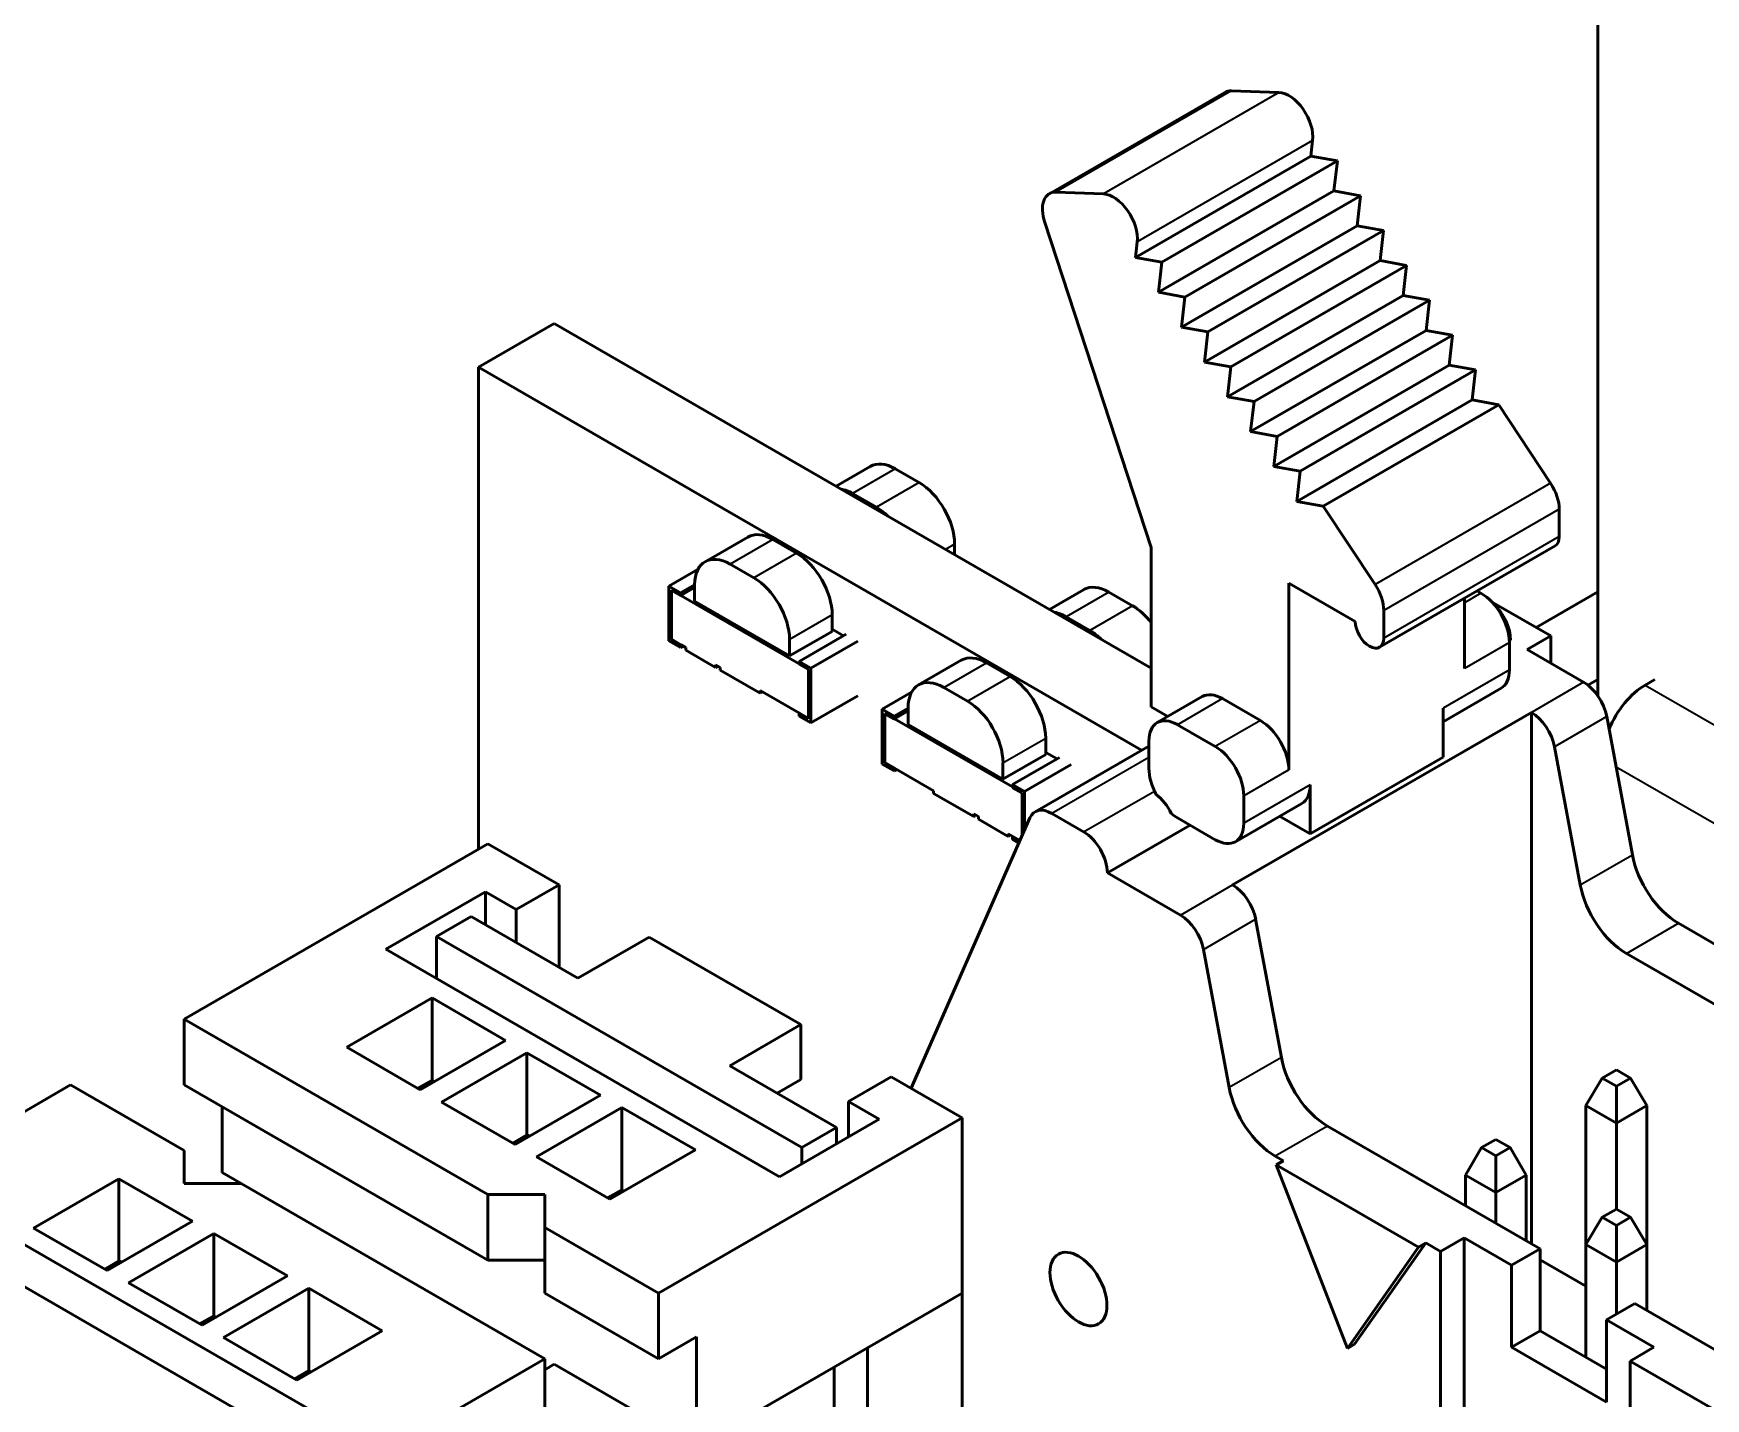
# Model space of a CAD drawing. Header units: millimetres. Extents: x 3100 to 5091, y 868 to 1900.
# Drawn here: x 4024.35 to 4049.28, y 1697.17 to 1717.52 of the extents above; entities that cross this region are included whole.
import ezdxf

# ---------------------------------------------------------------- set-up
doc = ezdxf.new("R2010")
doc.units = ezdxf.units.MM
doc.header["$LTSCALE"] = 1.8
doc.layers.add('외형선(ISO)', color=7, linetype='Continuous', lineweight=50)
doc.layers.add('좁은 외형선(ISO)', color=7, linetype='Continuous', lineweight=35)

msp = doc.modelspace()

# ---------------------------------------------------------------- linework, layer by layer
at = {"layer": '외형선(ISO)'}
for p, q in [((4047.674, 1722.177), (4047.674, 1707.643)), ((4042.114, 1716.639), (4039.498, 1715.129)), ((4042.921, 1716.635), (4042.212, 1716.663)), ((4043.396, 1715.689), (4043.422, 1715.92)), ((4043.396, 1715.689), (4040.78, 1714.178)), ((4041.174, 1714.108), (4043.791, 1715.618)), ((4043.791, 1715.618), (4043.396, 1715.689)), ((4043.74, 1715.17), (4043.791, 1715.618)), ((4039.596, 1715.152), (4040.304, 1715.125)), ((4043.74, 1715.17), (4041.124, 1713.659)), ((4041.518, 1713.588), (4044.134, 1715.099)), ((4044.134, 1715.099), (4043.74, 1715.17)), ((4044.084, 1714.65), (4044.134, 1715.099)), ((4039.43, 1714.701), (4041.017, 1709.854)), ((4044.084, 1714.65), (4041.468, 1713.14)), ((4041.862, 1713.069), (4044.478, 1714.58)), ((4044.478, 1714.58), (4044.084, 1714.65)), ((4044.427, 1714.131), (4044.478, 1714.58)), ((4040.806, 1714.41), (4040.78, 1714.178)), ((4040.78, 1714.178), (4041.174, 1714.108)), ((4041.174, 1714.108), (4041.124, 1713.659)), ((4044.427, 1714.131), (4041.811, 1712.62)), ((4042.205, 1712.55), (4044.822, 1714.06)), ((4044.822, 1714.06), (4044.427, 1714.131)), ((4044.771, 1713.612), (4044.822, 1714.06)), ((4041.124, 1713.659), (4041.518, 1713.588)), ((4041.518, 1713.588), (4041.468, 1713.14)), ((4044.771, 1713.612), (4042.155, 1712.101)), ((4045.165, 1713.541), (4044.771, 1713.612)), ((4042.549, 1712.031), (4045.165, 1713.541)), ((4045.115, 1713.092), (4045.165, 1713.541)), ((4032.118, 1713.195), (4030.987, 1712.542)), ((4032.118, 1713.195), (4041.017, 1708.057)), ((4041.468, 1713.14), (4041.862, 1713.069)), ((4041.862, 1713.069), (4041.811, 1712.62)), ((4045.115, 1713.092), (4042.498, 1711.582)), ((4045.509, 1713.022), (4045.115, 1713.092)), ((4042.893, 1711.511), (4045.509, 1713.022)), ((4045.458, 1712.573), (4045.509, 1713.022)), ((4041.811, 1712.62), (4042.205, 1712.55)), ((4045.458, 1712.573), (4042.842, 1711.063)), ((4045.852, 1712.503), (4045.458, 1712.573)), ((4040.873, 1706.834), (4030.987, 1712.542)), ((4030.987, 1712.542), (4030.987, 1705.357)), ((4042.205, 1712.55), (4042.155, 1712.101)), ((4043.236, 1710.992), (4045.852, 1712.503)), ((4045.802, 1712.054), (4045.852, 1712.503)), ((4042.155, 1712.101), (4042.549, 1712.031)), ((4042.549, 1712.031), (4042.498, 1711.582)), ((4045.802, 1712.054), (4043.186, 1710.543)), ((4043.58, 1710.473), (4046.196, 1711.983)), ((4046.196, 1711.983), (4045.802, 1712.054)), ((4046.97, 1710.814), (4046.196, 1711.983)), ((4042.498, 1711.582), (4042.893, 1711.511)), ((4042.893, 1711.511), (4042.842, 1711.063)), ((4036.827, 1711.065), (4036.318, 1710.77)), ((4037.556, 1710.823), (4037.202, 1711.027)), ((4042.842, 1711.063), (4043.236, 1710.992)), ((4043.236, 1710.992), (4043.186, 1710.543)), ((4036.919, 1710.456), (4036.566, 1710.66)), ((4043.186, 1710.543), (4043.58, 1710.473)), ((4043.58, 1710.473), (4044.354, 1709.303)), ((4047.098, 1710.017), (4047.098, 1710.425)), ((4035.003, 1710.011), (4034.366, 1709.644)), ((4035.731, 1709.77), (4035.378, 1709.974)), ((4038.086, 1709.75), (4038.086, 1709.905)), ((4041.017, 1707.481), (4041.017, 1709.854)), ((4047.036, 1709.88), (4044.42, 1708.369)), ((4035.095, 1709.403), (4034.741, 1709.607)), ((4034.263, 1709.534), (4033.824, 1709.281)), ((4044.058, 1708.751), (4043.068, 1709.323)), ((4043.068, 1709.323), (4043.068, 1706.542)), ((4033.824, 1709.281), (4033.824, 1708.465)), ((4034.001, 1709.179), (4033.824, 1709.281)), ((4033.859, 1709.22), (4034.001, 1709.138)), ((4033.859, 1708.485), (4033.859, 1709.22)), ((4033.865, 1709.217), (4033.865, 1708.488)), ((4034.001, 1709.179), (4034.211, 1709.3)), ((4034.001, 1709.138), (4034.001, 1709.179)), ((4034.001, 1709.138), (4034.006, 1709.141)), ((4034.006, 1709.141), (4034.211, 1709.26)), ((4035.768, 1708.124), (4034.006, 1709.141)), ((4034.211, 1709.3), (4034.211, 1709.056)), ((4040.009, 1709.227), (4039.5, 1708.933)), ((4040.738, 1708.986), (4040.384, 1709.19)), ((4045.684, 1708.052), (4045.684, 1709.099)), ((4045.873, 1709.208), (4045.931, 1709.175)), ((4047.674, 1709.194), (4046.755, 1708.664)), ((4034.211, 1709.056), (4035.625, 1708.239)), ((4036.262, 1708.606), (4036.262, 1708.851)), ((4040.101, 1708.619), (4039.748, 1708.823)), ((4044.482, 1708.915), (4044.482, 1708.506)), ((4046.09, 1709.047), (4046.974, 1708.537)), ((4036.262, 1708.606), (4035.625, 1708.239)), ((4036.431, 1708.541), (4036.262, 1708.639)), ((4033.824, 1708.465), (4034.001, 1708.363)), ((4033.865, 1708.488), (4033.859, 1708.485)), ((4034.001, 1708.403), (4033.859, 1708.485)), ((4033.865, 1708.488), (4034.006, 1708.406)), ((4034.006, 1708.406), (4034.001, 1708.403)), ((4034.001, 1708.363), (4034.001, 1708.403)), ((4034.041, 1708.386), (4034.001, 1708.363)), ((4034.077, 1708.366), (4034.006, 1708.406)), ((4034.077, 1708.325), (4034.077, 1708.366)), ((4034.077, 1708.325), (4034.52, 1708.069)), ((4035.625, 1708.239), (4035.625, 1708.484)), ((4036.467, 1708.562), (4035.768, 1708.158)), ((4035.945, 1708.056), (4036.643, 1708.459)), ((4046.355, 1708.465), (4046.373, 1708.476)), ((4046.356, 1708.032), (4046.356, 1708.44)), ((4046.974, 1708.537), (4046.621, 1708.333)), ((4047.462, 1707.847), (4046.621, 1708.333)), ((4046.974, 1708.537), (4046.974, 1708.129)), ((4034.591, 1708.068), (4034.52, 1708.109)), ((4034.52, 1708.109), (4034.52, 1708.069)), ((4035.768, 1708.158), (4035.768, 1708.118)), ((4035.945, 1708.056), (4035.768, 1708.158)), ((4035.768, 1708.118), (4035.91, 1708.036)), ((4037.548, 1707.807), (4038.185, 1708.174)), ((4038.56, 1708.137), (4038.913, 1707.933)), ((4034.591, 1708.028), (4034.591, 1708.068)), ((4034.591, 1708.028), (4035.188, 1707.683)), ((4035.91, 1708.036), (4035.91, 1707.301)), ((4035.945, 1707.24), (4035.945, 1708.056)), ((4047.674, 1707.888), (4047.527, 1707.803)), ((4048.381, 1707.806), (4048.523, 1707.888)), ((4035.774, 1707.386), (4035.188, 1707.724)), ((4035.188, 1707.724), (4035.188, 1707.683)), ((4036.643, 1707.643), (4035.945, 1707.24)), ((4037.445, 1707.697), (4037.006, 1707.444)), ((4037.923, 1707.77), (4038.277, 1707.565)), ((4041.778, 1707.633), (4041.106, 1707.245)), ((4042.643, 1707.277), (4042.078, 1707.603)), ((4046.231, 1707.757), (4045.366, 1707.257)), ((4035.768, 1707.383), (4035.774, 1707.386)), ((4035.768, 1707.383), (4035.768, 1707.342)), ((4035.91, 1707.301), (4035.768, 1707.383)), ((4035.768, 1707.342), (4035.945, 1707.24)), ((4035.774, 1707.386), (4035.91, 1707.307)), ((4037.006, 1706.627), (4037.006, 1707.444)), ((4037.006, 1707.444), (4037.183, 1707.342)), ((4037.183, 1707.301), (4037.042, 1707.383)), ((4037.042, 1707.383), (4037.042, 1706.648)), ((4037.047, 1706.651), (4037.047, 1707.379)), ((4037.183, 1707.342), (4037.393, 1707.463)), ((4037.183, 1707.301), (4037.183, 1707.342)), ((4037.188, 1707.304), (4037.393, 1707.423)), ((4037.393, 1707.218), (4037.393, 1707.463)), ((4041.265, 1707.337), (4041.017, 1707.481)), ((4042.23, 1704.826), (4046.684, 1707.398)), ((4045.366, 1706.731), (4045.366, 1707.46)), ((4046.684, 1707.398), (4046.684, 1699.478)), ((4047.806, 1707.336), (4048.189, 1705.277)), ((4037.183, 1707.301), (4037.188, 1707.304)), ((4037.188, 1707.304), (4038.95, 1706.287)), ((4038.807, 1706.402), (4037.393, 1707.218)), ((4041.972, 1706.889), (4041.406, 1707.215)), ((4039.285, 1705.917), (4040.982, 1706.896)), ((4039.444, 1707.014), (4039.444, 1706.769)), ((4040.982, 1706.97), (4040.982, 1706.562)), ((4047.028, 1706.887), (4047.411, 1704.828)), ((4037.183, 1706.525), (4037.006, 1706.627)), ((4037.047, 1706.651), (4037.042, 1706.648)), ((4037.042, 1706.648), (4037.183, 1706.566)), ((4037.188, 1706.569), (4037.047, 1706.651)), ((4038.807, 1706.402), (4039.444, 1706.769)), ((4038.807, 1706.647), (4038.807, 1706.402)), ((4039.649, 1706.724), (4038.95, 1706.321)), ((4039.127, 1706.219), (4039.825, 1706.622)), ((4039.444, 1706.802), (4039.613, 1706.704)), ((4045.366, 1706.731), (4043.386, 1705.587)), ((4037.188, 1706.569), (4037.183, 1706.566)), ((4037.183, 1706.525), (4037.183, 1706.566)), ((4037.223, 1706.549), (4037.183, 1706.525)), ((4037.773, 1706.231), (4037.188, 1706.569)), ((4037.773, 1706.19), (4037.773, 1706.231)), ((4037.773, 1706.19), (4038.37, 1705.846)), ((4038.95, 1706.321), (4038.95, 1706.28)), ((4038.95, 1706.321), (4039.127, 1706.219)), ((4039.092, 1706.199), (4038.95, 1706.28)), ((4039.092, 1705.563), (4039.092, 1706.199)), ((4039.127, 1706.219), (4039.127, 1705.643)), ((4042.396, 1706.154), (4042.396, 1705.746)), ((4043.386, 1705.587), (4043.386, 1706.317)), ((4038.441, 1705.846), (4038.37, 1705.887)), ((4038.37, 1705.887), (4038.37, 1705.846)), ((4038.441, 1705.805), (4038.441, 1705.846)), ((4040.009, 1705.618), (4039.535, 1705.892)), ((4043.262, 1706.042), (4042.272, 1705.471)), ((4043.386, 1705.587), (4042.93, 1705.851)), ((4039.207, 1705.826), (4037.439, 1701.795)), ((4038.885, 1705.549), (4038.441, 1705.805)), ((4038.956, 1705.549), (4038.885, 1705.59)), ((4038.885, 1705.59), (4038.885, 1705.549)), ((4040.363, 1705.006), (4041.596, 1705.718)), ((4041.972, 1705.501), (4041.406, 1705.827)), ((4026.603, 1702.826), (4031.128, 1705.438)), ((4031.128, 1705.438), (4032.189, 1704.826)), ((4038.92, 1705.569), (4038.885, 1705.549)), ((4038.95, 1705.546), (4038.956, 1705.549)), ((4038.95, 1705.546), (4038.95, 1705.505)), ((4038.95, 1705.546), (4039.057, 1705.484)), ((4039.043, 1705.451), (4038.95, 1705.505)), ((4039.059, 1705.489), (4038.956, 1705.549)), ((4041.452, 1704.377), (4040.363, 1705.006)), ((4029.608, 1703.867), (4031.093, 1704.724)), ((4031.552, 1704.459), (4031.093, 1704.724)), ((4031.093, 1704.724), (4031.093, 1704.234)), ((4032.189, 1704.826), (4031.552, 1704.459)), ((4032.189, 1703.601), (4032.189, 1704.826)), ((4030.364, 1704.059), (4030.881, 1704.357)), ((4032.472, 1703.438), (4030.881, 1704.357)), ((4031.552, 1704.459), (4031.552, 1703.969)), ((4042.573, 1704.315), (4042.956, 1702.256)), ((4048.876, 1704.255), (4066.696, 1693.967)), ((4035.477, 1700.478), (4029.608, 1703.867)), ((4030.364, 1704.059), (4035.809, 1700.915)), ((4030.364, 1703.43), (4030.364, 1704.059)), ((4033.532, 1704.05), (4032.472, 1703.438)), ((4033.532, 1704.05), (4035.795, 1702.744)), ((4041.796, 1703.866), (4042.179, 1701.807)), ((4048.099, 1703.805), (4082.515, 1683.935)), ((4029.024, 1702.407), (4030.297, 1703.142)), ((4030.297, 1703.142), (4031.393, 1702.509)), ((4030.297, 1701.917), (4030.297, 1703.142)), ((4031.128, 1700.213), (4026.603, 1702.826)), ((4026.603, 1701.846), (4026.603, 1702.826)), ((4035.795, 1702.744), (4034.734, 1702.132)), ((4035.795, 1701.928), (4035.795, 1702.744)), ((4030.12, 1701.774), (4029.024, 1702.407)), ((4031.393, 1702.509), (4030.12, 1701.774)), ((4030.439, 1701.591), (4031.711, 1702.326)), ((4031.711, 1702.326), (4032.807, 1701.693)), ((4031.711, 1701.101), (4031.711, 1702.326)), ((4034.734, 1702.132), (4036.325, 1701.213)), ((4024.906, 1701.846), (4020.38, 1699.233)), ((4024.906, 1701.846), (4026.603, 1700.866)), ((4031.128, 1699.233), (4026.603, 1701.846)), ((4030.085, 1701.795), (4030.297, 1701.917)), ((4030.297, 1701.917), (4030.333, 1701.897)), ((4035.441, 1701.723), (4035.795, 1701.928)), ((4037.138, 1701.968), (4036.502, 1701.601)), ((4038.199, 1701.356), (4037.138, 1701.968)), ((4047.738, 1701.948), (4047.497, 1701.54)), ((4047.95, 1702.07), (4047.738, 1701.948)), ((4047.738, 1701.948), (4047.95, 1701.825)), ((4047.95, 1702.07), (4048.162, 1701.948)), ((4047.95, 1701.825), (4048.162, 1701.948)), ((4048.402, 1701.54), (4048.162, 1701.948)), ((4032.807, 1701.693), (4031.535, 1700.958)), ((4036.502, 1701.601), (4036.962, 1701.336)), ((4036.502, 1701.601), (4036.502, 1701.07)), ((4047.95, 1701.825), (4047.95, 1701.278)), ((4027.168, 1700.539), (4027.168, 1701.519)), ((4031.535, 1700.958), (4030.439, 1701.591)), ((4031.853, 1700.774), (4033.126, 1701.509)), ((4033.126, 1701.509), (4034.222, 1700.876)), ((4033.126, 1700.284), (4033.126, 1701.509)), ((4033.674, 1698.743), (4038.199, 1701.356)), ((4038.199, 1701.356), (4038.199, 1698.743)), ((4047.497, 1701.54), (4047.95, 1701.278)), ((4047.497, 1701.54), (4047.497, 1699.466)), ((4048.402, 1701.54), (4047.95, 1701.278)), ((4048.402, 1701.54), (4048.402, 1699.466)), ((4031.499, 1700.978), (4031.711, 1701.101)), ((4031.711, 1701.101), (4031.747, 1701.08)), ((4035.477, 1700.478), (4036.962, 1701.336)), ((4035.809, 1700.915), (4036.325, 1701.213)), ((4036.325, 1701.213), (4036.325, 1700.968)), ((4046.812, 1699.405), (4043.644, 1701.233)), ((4047.95, 1699.996), (4047.95, 1701.278)), ((4026.603, 1700.376), (4026.603, 1700.866)), ((4034.222, 1700.876), (4032.949, 1700.141)), ((4035.809, 1700.67), (4035.809, 1700.915)), ((4045.942, 1700.911), (4045.701, 1700.503)), ((4045.942, 1700.911), (4046.154, 1701.033)), ((4045.942, 1700.911), (4046.154, 1700.788)), ((4046.154, 1701.033), (4046.366, 1700.911)), ((4046.366, 1700.911), (4046.154, 1700.788)), ((4046.366, 1700.911), (4046.606, 1700.503)), ((4032.949, 1700.141), (4031.853, 1700.774)), ((4042.866, 1700.784), (4042.986, 1700.715)), ((4042.986, 1700.715), (4042.88, 1700.654)), ((4042.88, 1700.654), (4045.001, 1699.429)), ((4042.88, 1700.654), (4043.941, 1697.919)), ((4046.154, 1700.241), (4046.154, 1700.788)), ((4024.357, 1699.713), (4025.63, 1700.448)), ((4025.63, 1700.448), (4026.726, 1699.815)), ((4025.63, 1699.223), (4025.63, 1700.448)), ((4027.451, 1700.376), (4026.603, 1700.376)), ((4027.168, 1700.539), (4027.451, 1700.376)), ((4027.451, 1700.376), (4031.977, 1697.763)), ((4045.701, 1700.046), (4045.701, 1700.503)), ((4046.154, 1700.241), (4045.701, 1700.503)), ((4046.606, 1700.503), (4046.154, 1700.241)), ((4046.606, 1699.523), (4046.606, 1700.503)), ((4023.102, 1700.111), (4028.971, 1696.722)), ((4031.128, 1700.213), (4031.977, 1700.213)), ((4031.128, 1700.213), (4031.128, 1699.233)), ((4031.977, 1700.213), (4031.977, 1699.723)), ((4032.913, 1700.162), (4033.126, 1700.284)), ((4033.126, 1700.284), (4033.161, 1700.264)), ((4046.154, 1699.784), (4046.154, 1700.241)), ((4047.738, 1699.874), (4047.497, 1699.466)), ((4047.738, 1699.874), (4047.95, 1699.996)), ((4047.738, 1699.874), (4047.95, 1699.751)), ((4048.162, 1699.874), (4047.95, 1699.996)), ((4047.95, 1699.751), (4048.162, 1699.874)), ((4048.162, 1699.874), (4048.402, 1699.466)), ((4028.215, 1696.53), (4022.77, 1699.674)), ((4025.454, 1699.08), (4024.357, 1699.713)), ((4026.726, 1699.815), (4025.454, 1699.08)), ((4025.772, 1698.896), (4027.045, 1699.631)), ((4027.045, 1699.631), (4028.141, 1698.998)), ((4027.045, 1698.406), (4027.045, 1699.631)), ((4033.674, 1698.743), (4031.977, 1699.723)), ((4031.977, 1698.743), (4031.977, 1699.723)), ((4047.95, 1699.751), (4047.95, 1699.204)), ((4045.001, 1699.429), (4043.941, 1697.919)), ((4044.047, 1697.98), (4045.108, 1699.49)), ((4045.001, 1699.429), (4045.108, 1699.49)), ((4045.108, 1699.49), (4045.327, 1699.364)), ((4045.68, 1699.568), (4045.327, 1699.364)), ((4045.327, 1692.015), (4045.327, 1699.364)), ((4046.387, 1699.16), (4045.68, 1699.568)), ((4045.68, 1699.568), (4045.68, 1693.444)), ((4046.812, 1699.405), (4046.387, 1699.16)), ((4046.812, 1699.405), (4046.812, 1698.18)), ((4047.497, 1697.784), (4047.497, 1699.466)), ((4047.95, 1699.204), (4047.497, 1699.466)), ((4048.402, 1699.466), (4047.95, 1699.204)), ((4048.402, 1698.486), (4048.402, 1699.466)), ((4025.418, 1699.1), (4025.63, 1699.223)), ((4025.63, 1699.223), (4025.666, 1699.202)), ((4031.128, 1699.233), (4031.977, 1699.233)), ((4046.387, 1699.16), (4046.387, 1697.935)), ((4046.812, 1699.241), (4047.497, 1698.845)), ((4047.95, 1698.429), (4047.95, 1699.204)), ((4026.868, 1698.263), (4025.772, 1698.896)), ((4028.141, 1698.998), (4026.868, 1698.263)), ((4027.186, 1698.08), (4028.459, 1698.815)), ((4028.459, 1698.815), (4029.555, 1698.182)), ((4028.459, 1697.59), (4028.459, 1698.815)), ((4033.674, 1697.763), (4031.977, 1698.743)), ((4033.674, 1697.763), (4033.674, 1698.743)), ((4038.199, 1698.743), (4034.239, 1696.457)), ((4036.785, 1697.927), (4038.199, 1698.743)), ((4038.199, 1698.743), (4038.199, 1693.624)), ((4026.832, 1698.284), (4027.045, 1698.406)), ((4027.045, 1698.406), (4027.08, 1698.386)), ((4047.802, 1698.343), (4048.226, 1698.588)), ((4060.084, 1691.742), (4048.226, 1698.588)), ((4029.555, 1698.182), (4028.282, 1697.447)), ((4046.387, 1697.935), (4046.812, 1698.18)), ((4046.812, 1698.18), (4047.802, 1697.608)), ((4048.509, 1697.935), (4047.802, 1698.343)), ((4047.802, 1697.118), (4047.802, 1698.343)), ((4028.282, 1697.447), (4027.186, 1698.08)), ((4034.239, 1698.09), (4033.674, 1697.763)), ((4034.239, 1696.457), (4034.239, 1698.09)), ((4036.785, 1695.396), (4036.785, 1697.927)), ((4043.941, 1697.919), (4044.047, 1697.98)), ((4046.387, 1697.935), (4047.802, 1697.118)), ((4048.509, 1697.935), (4048.155, 1697.731)), ((4031.977, 1697.763), (4027.451, 1695.151)), ((4031.977, 1696.784), (4031.977, 1697.763)), ((4032.118, 1697.682), (4031.977, 1697.6)), ((4032.118, 1697.682), (4032.967, 1697.192)), ((4036.29, 1695.681), (4036.29, 1697.641)), ((4048.155, 1697.731), (4059.306, 1691.293)), ((4048.155, 1697.731), (4048.155, 1690.382)), ((4028.247, 1697.467), (4028.459, 1697.59)), ((4028.459, 1697.59), (4028.494, 1697.569)), ((4034.239, 1696.457), (4032.648, 1697.376))]:
    msp.add_line(p, q, dxfattribs=at)
for centre, major_axis, start_param, end_param in [((4042.364, 1716.206), (-0.25, 0.433), 5.9418, 6.283185), ((4043.072, 1716.179), (-0.25, 0.433), 3.788628, 5.941358), ((4039.748, 1714.696), (-0.25, 0.433), 5.941485, 7.520205), ((4040.456, 1714.668), (-0.25, 0.433), 3.788628, 5.941357), ((4037.202, 1710.415), (-0.375, 0.65), 5.497787, 6.283185), ((4037.556, 1710.211), (-0.375, 0.65), 3.926991, 5.497787), ((4036.566, 1710.048), (-0.375, 0.65), 5.497787, 5.825855), ((4046.745, 1710.629), (0.25, -0.433), 0.785398, 1.665411), ((4036.919, 1709.843), (-0.375, 0.65), 5.169719, 5.497787), ((4035.378, 1709.362), (-0.375, 0.65), 5.497787, 6.283185), ((4046.886, 1710.139), (0.15, -0.26), 0, 0.785398), ((4034.741, 1708.994), (-0.375, 0.65), 5.497787, 7.068583), ((4035.731, 1709.158), (-0.375, 0.65), 3.926991, 5.497787), ((4035.095, 1708.79), (-0.375, 0.65), 3.926991, 5.497787), ((4040.384, 1708.578), (-0.375, 0.65), 5.497787, 6.283185), ((4044.128, 1709.119), (0.25, -0.433), 0.785398, 1.665412), ((4045.931, 1708.685), (0.3, -0.52), 0.785398, 2.356194), ((4039.748, 1708.21), (-0.375, 0.65), 5.497787, 5.825855), ((4040.738, 1708.374), (-0.375, 0.65), 4.942956, 5.497787), ((4046.02, 1708.68), (-0.25, 0.433), 3.926991, 5.192571), ((4040.101, 1708.006), (-0.375, 0.65), 5.169719, 5.497787), ((4044.27, 1708.629), (0.15, -0.26), 3.926991, 7.068583), ((4034.855, 1707.835), (-0.525, 0), 5.30614, 5.402404), ((4038.56, 1707.525), (-0.375, 0.65), 5.497787, 6.283185), ((4037.923, 1707.157), (-0.375, 0.65), 5.497787, 7.068583), ((4038.913, 1707.32), (0.375, -0.65), 0.785398, 2.356194), ((4045.931, 1708.277), (0.3, -0.52), 0, 0.785398), ((4047.462, 1707.439), (-0.25, 0.433), 4.163126, 5.497787), ((4034.855, 1707.835), (-0.425, 0), 2.474115, 2.593716), ((4042.078, 1707.113), (-0.3, 0.52), 5.49759, 6.283185), ((4048.381, 1707.071), (0.45, 0.779), 0.785398, 1.799905), ((4038.277, 1706.953), (0.375, -0.65), 0.785398, 2.356194), ((4046.684, 1706.99), (-0.25, 0.433), 4.163126, 5.497787), ((4041.406, 1706.725), (-0.3, 0.52), 5.49759, 7.068583), ((4042.643, 1706.787), (0.3, -0.52), 0.785398, 2.356194), ((4041.972, 1706.399), (0.3, -0.52), 0.785398, 2.356194), ((4041.406, 1706.317), (-0.3, 0.52), 0.785398, 1.514615), ((4041.035, 1705.802), (-0.25, 0.433), 4.591343, 5.341791), ((4042.962, 1706.562), (0.3, -0.52), 0, 0.785398), ((4038.036, 1705.998), (-0.425, 0), 2.474115, 2.593716), ((4039.535, 1705.484), (-0.25, 0.433), 5.497787, 6.684605), ((4041.406, 1706.317), (-0.3, 0.52), 2.135334, 2.356194), ((4040.009, 1705.21), (-0.25, 0.433), 3.926991, 5.497787), ((4041.972, 1705.991), (0.3, -0.52), 5.497787, 7.068583), ((4048.876, 1705.071), (-0.5, 0.866), 1.021533, 2.356194), ((4042.23, 1704.418), (0.25, -0.433), 1.021533, 2.356194), ((4048.099, 1704.622), (-0.5, 0.866), 1.021533, 2.356194), ((4041.452, 1703.969), (0.25, -0.433), 1.021533, 2.356194), ((4043.644, 1702.05), (0.5, -0.866), 4.163126, 5.497787), ((4042.866, 1701.601), (0.5, -0.866), 4.163126, 5.497787)]:
    msp.add_ellipse(centre, major_axis=major_axis, ratio=0.57735, start_param=start_param, end_param=end_param, dxfattribs=at)
msp.add_ellipse((4039.932, 1698.804), major_axis=(0.3, -0.52), ratio=0.57735, dxfattribs=at)
at = {"layer": '좁은 외형선(ISO)'}
for p, q in [((4042.212, 1716.663), (4039.596, 1715.152)), ((4042.921, 1716.635), (4040.304, 1715.125)), ((4043.422, 1715.92), (4040.806, 1714.41)), ((4037.202, 1711.027), (4036.566, 1710.66)), ((4037.556, 1710.823), (4036.919, 1710.456)), ((4046.97, 1710.814), (4044.354, 1709.303)), ((4047.098, 1710.425), (4044.482, 1708.915)), ((4035.378, 1709.974), (4034.741, 1709.607)), ((4038.086, 1709.905), (4037.952, 1709.827)), ((4047.098, 1710.017), (4044.482, 1708.506)), ((4035.731, 1709.77), (4035.095, 1709.403)), ((4040.384, 1709.19), (4039.748, 1708.823)), ((4045.931, 1709.175), (4045.684, 1709.032)), ((4036.262, 1708.851), (4035.625, 1708.484)), ((4040.738, 1708.986), (4040.101, 1708.619)), ((4046.356, 1708.44), (4045.684, 1708.052)), ((4037.923, 1707.77), (4038.56, 1708.137)), ((4038.277, 1707.565), (4038.913, 1707.933)), ((4046.356, 1708.032), (4045.366, 1707.46)), ((4047.462, 1707.847), (4046.684, 1707.398)), ((4042.078, 1707.603), (4041.406, 1707.215)), ((4048.381, 1707.806), (4052.624, 1705.357)), ((4047.806, 1707.336), (4047.028, 1706.887)), ((4042.643, 1707.277), (4041.972, 1706.889)), ((4038.807, 1706.647), (4039.444, 1707.014)), ((4040.982, 1706.727), (4039.535, 1705.892)), ((4047.945, 1706.589), (4051.988, 1704.255)), ((4043.068, 1706.542), (4042.396, 1706.154)), ((4040.009, 1705.618), (4041.063, 1706.226)), ((4043.386, 1706.317), (4042.396, 1705.746)), ((4047.411, 1704.828), (4048.189, 1705.277)), ((4041.452, 1704.377), (4042.23, 1704.826)), ((4041.796, 1703.866), (4042.573, 1704.315)), ((4048.099, 1703.805), (4048.876, 1704.255)), ((4042.956, 1702.256), (4042.179, 1701.807)), ((4043.644, 1701.233), (4042.866, 1700.784))]:
    msp.add_line(p, q, dxfattribs=at)

doc.saveas('drawing.dxf')
